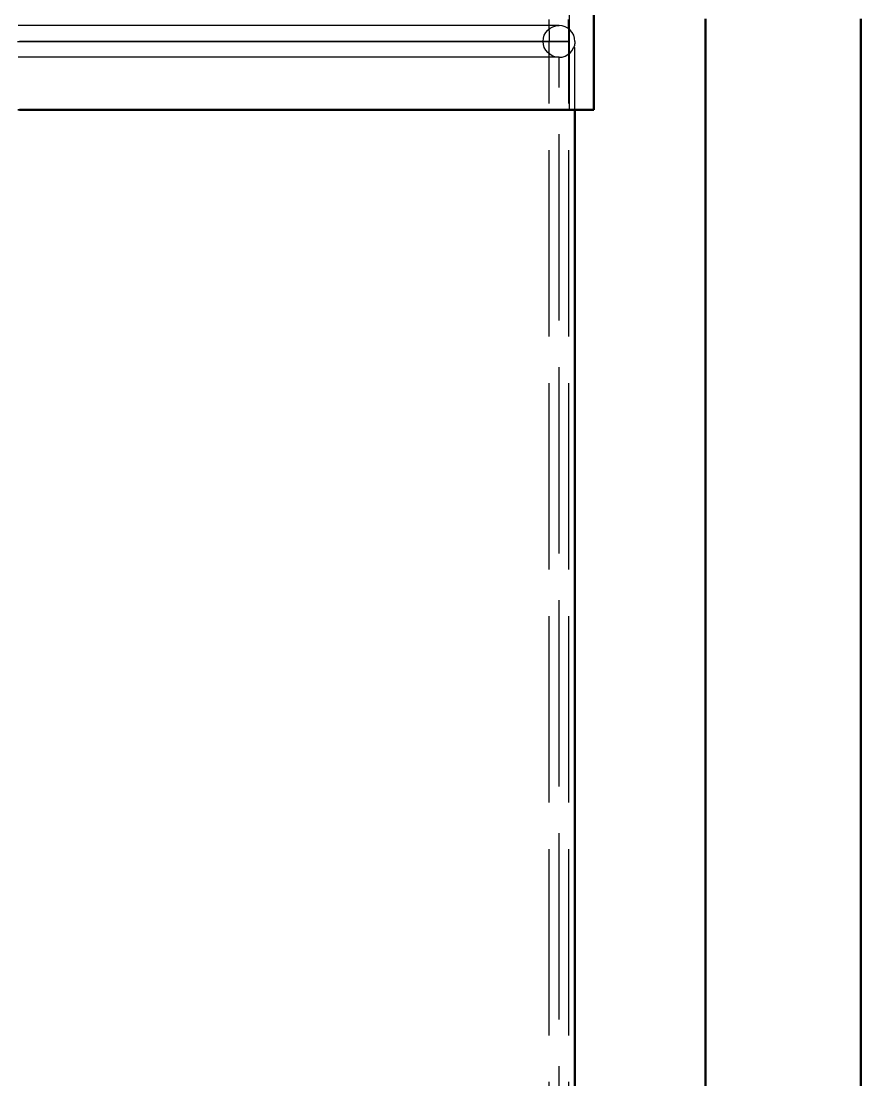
# Model space of a CAD drawing. Header units: millimetres. Extents: x 0 to 594, y 0 to 420.
# Drawn here: x 200.08 to 213.6, y 320.78 to 337.83 of the extents above; entities that cross this region are included whole.
import ezdxf

# ---------------------------------------------------------------- set-up
doc = ezdxf.new("R2010")
doc.units = ezdxf.units.MM
doc.linetypes.add('ISO02-TRAZOS', pattern=[3.75, 3, -0.75])
doc.layers.add('01-VISIBLE', color=7, linetype='CONTINUOUS', lineweight=50)
doc.layers.add('02-OCULTA', color=4, linetype='ISO02-TRAZOS', lineweight=25)

msp = doc.modelspace()

# ---------------------------------------------------------------- linework, layer by layer
at = {"layer": '01-VISIBLE'}
for p, q in [((209.3, 336.4), (209.3, 339.78)), ((208.996, 319.74), (208.996, 336.4)), ((211.1, 300.48), (211.1, 336)), ((213.6, 300.48), (213.6, 336))]:
    msp.add_line(p, q, dxfattribs=at)
for points in [[(211.1, 336), (211.1, 336.05), (211.1, 336.101), (211.1, 336.151), (211.1, 336.201), (211.1, 336.251), (211.1, 336.302), (211.1, 336.352), (211.1, 336.402), (211.1, 336.453), (211.1, 336.503), (211.1, 336.553), (211.1, 336.603), (211.1, 336.654), (211.1, 336.704), (211.1, 336.754), (211.1, 336.805), (211.1, 336.855), (211.1, 336.905), (211.1, 336.955), (211.1, 337.006), (211.1, 337.056), (211.1, 337.106), (211.1, 337.157), (211.1, 337.207), (211.1, 337.257), (211.1, 337.307), (211.1, 337.358), (211.1, 337.408), (211.1, 337.458), (211.1, 337.509), (211.1, 337.559), (211.1, 337.609), (211.1, 337.659), (211.1, 337.71), (211.1, 337.76), (211.1, 337.81), (211.1, 337.861)], [(213.6, 336), (213.6, 336.05), (213.6, 336.101), (213.6, 336.151), (213.6, 336.201), (213.6, 336.251), (213.6, 336.302), (213.6, 336.352), (213.6, 336.402), (213.6, 336.453), (213.6, 336.503), (213.6, 336.553), (213.6, 336.603), (213.6, 336.654), (213.6, 336.704), (213.6, 336.754), (213.6, 336.805), (213.6, 336.855), (213.6, 336.905), (213.6, 336.955), (213.6, 337.006), (213.6, 337.056), (213.6, 337.106), (213.6, 337.157), (213.6, 337.207), (213.6, 337.257), (213.6, 337.307), (213.6, 337.358), (213.6, 337.408), (213.6, 337.458), (213.6, 337.509), (213.6, 337.559), (213.6, 337.609), (213.6, 337.659), (213.6, 337.71), (213.6, 337.76), (213.6, 337.81), (213.6, 337.861)], [(200.05, 336.4), (200.1, 336.4), (200.15, 336.4), (200.2, 336.4), (200.25, 336.4), (200.3, 336.4), (200.35, 336.4), (200.4, 336.4), (200.45, 336.4), (200.5, 336.4), (200.55, 336.4), (200.6, 336.4), (200.65, 336.4), (200.7, 336.4), (200.75, 336.4), (200.8, 336.4), (200.85, 336.4), (200.9, 336.4), (200.95, 336.4), (201, 336.4), (201.05, 336.4), (201.1, 336.4), (201.15, 336.4), (201.2, 336.4), (201.25, 336.4), (201.3, 336.4), (201.35, 336.4), (201.4, 336.4), (201.45, 336.4), (201.5, 336.4), (201.55, 336.4), (201.6, 336.4), (201.65, 336.4), (201.7, 336.4), (201.75, 336.4), (201.8, 336.4), (201.85, 336.4), (201.9, 336.4), (201.95, 336.4), (202, 336.4), (202.05, 336.4), (202.1, 336.4), (202.15, 336.4), (202.2, 336.4), (202.25, 336.4), (202.3, 336.4), (202.35, 336.4), (202.4, 336.4), (202.45, 336.4), (202.5, 336.4), (202.55, 336.4), (202.6, 336.4), (202.65, 336.4), (202.7, 336.4), (202.75, 336.4), (202.8, 336.4), (202.85, 336.4), (202.9, 336.4), (202.95, 336.4), (203, 336.4), (203.05, 336.4), (203.1, 336.4), (203.15, 336.4), (203.2, 336.4), (203.25, 336.4), (203.3, 336.4), (203.35, 336.4), (203.4, 336.4), (203.45, 336.4), (203.5, 336.4), (203.55, 336.4), (203.6, 336.4), (203.65, 336.4), (203.7, 336.4), (203.75, 336.4), (203.8, 336.4), (203.85, 336.4), (203.9, 336.4), (203.95, 336.4), (204, 336.4), (204.05, 336.4), (204.1, 336.4), (204.15, 336.4), (204.2, 336.4), (204.25, 336.4), (204.3, 336.4), (204.35, 336.4), (204.4, 336.4), (204.45, 336.4), (204.5, 336.4), (204.55, 336.4), (204.6, 336.4), (204.65, 336.4), (204.7, 336.4), (204.75, 336.4), (204.8, 336.4), (204.85, 336.4), (204.9, 336.4), (204.95, 336.4), (205, 336.4), (205.05, 336.4), (205.1, 336.4), (205.15, 336.4), (205.2, 336.4), (205.25, 336.4), (205.3, 336.4), (205.35, 336.4), (205.4, 336.4), (205.45, 336.4), (205.5, 336.4), (205.55, 336.4), (205.6, 336.4), (205.65, 336.4), (205.7, 336.4), (205.75, 336.4), (205.8, 336.4), (205.85, 336.4), (205.9, 336.4), (205.95, 336.4), (206, 336.4), (206.05, 336.4), (206.1, 336.4), (206.15, 336.4), (206.2, 336.4), (206.25, 336.4), (206.3, 336.4), (206.35, 336.4), (206.4, 336.4), (206.45, 336.4), (206.5, 336.4), (206.55, 336.4), (206.6, 336.4), (206.65, 336.4), (206.7, 336.4), (206.75, 336.4), (206.8, 336.4), (206.85, 336.4), (206.9, 336.4), (206.95, 336.4), (207, 336.4), (207.05, 336.4), (207.1, 336.4), (207.15, 336.4), (207.2, 336.4), (207.25, 336.4), (207.3, 336.4), (207.35, 336.4), (207.4, 336.4), (207.45, 336.4), (207.5, 336.4), (207.55, 336.4), (207.6, 336.4), (207.65, 336.4), (207.7, 336.4), (207.75, 336.4), (207.8, 336.4), (207.85, 336.4), (207.9, 336.4), (207.95, 336.4), (208, 336.4), (208.05, 336.4), (208.1, 336.4), (208.15, 336.4), (208.2, 336.4), (208.25, 336.4), (208.3, 336.4), (208.35, 336.4), (208.4, 336.4), (208.45, 336.4), (208.5, 336.4), (208.55, 336.4), (208.6, 336.4), (208.65, 336.4), (208.7, 336.4), (208.75, 336.4), (208.8, 336.4), (208.85, 336.4), (208.9, 336.4), (208.95, 336.4), (209, 336.4), (209.05, 336.4), (209.1, 336.4), (209.15, 336.4), (209.2, 336.4), (209.25, 336.4), (209.3, 336.4)]]:
    msp.add_lwpolyline(points, dxfattribs=at)
at = {"layer": '02-OCULTA'}
for p, q in [((208.91, 336.4), (208.91, 340.4)), ((208.58, 284), (208.58, 337.5)), ((208.9, 284), (208.9, 337.5)), ((208.74, 284.256), (208.74, 337.244)), ((208.74, 284.256), (208.74, 337.244)), ((208.996, 337.4), (208.975, 337.4)), ((208.996, 337.4), (208.975, 337.4)), ((208.996, 284.1), (208.996, 337.4)), ((208.996, 336.4), (208.996, 337.4)), ((211.1, 336), (211.1, 300.48)), ((213.6, 336), (213.6, 300.48))]:
    msp.add_line(p, q, dxfattribs=at)
for points in [[(208.74, 337.756), (208.661, 337.756), (208.581, 337.756), (208.502, 337.756), (208.423, 337.756), (208.344, 337.756), (208.265, 337.756), (208.185, 337.756), (208.106, 337.756), (208.027, 337.756), (207.948, 337.756), (207.869, 337.756), (207.789, 337.756), (207.71, 337.756), (207.631, 337.756), (207.552, 337.756), (207.473, 337.756), (207.393, 337.756), (207.314, 337.756), (207.235, 337.756), (207.156, 337.756), (207.077, 337.756), (206.997, 337.756), (206.918, 337.756), (206.839, 337.756), (206.76, 337.756), (206.681, 337.756), (206.601, 337.756), (206.522, 337.756), (206.443, 337.756), (206.364, 337.756), (206.285, 337.756), (206.205, 337.756), (206.126, 337.756), (206.047, 337.756), (205.968, 337.756), (205.889, 337.756), (205.809, 337.756), (205.73, 337.756), (205.651, 337.756), (205.572, 337.756), (205.493, 337.756), (205.413, 337.756), (205.334, 337.756), (205.255, 337.756), (205.176, 337.756), (205.097, 337.756), (205.017, 337.756), (204.938, 337.756), (204.859, 337.756), (204.78, 337.756), (204.701, 337.756), (204.621, 337.756), (204.542, 337.756), (204.463, 337.756), (204.384, 337.756), (204.305, 337.756), (204.225, 337.756), (204.146, 337.756), (204.067, 337.756), (203.988, 337.756), (203.909, 337.756), (203.829, 337.756), (203.75, 337.756), (203.671, 337.756), (203.592, 337.756), (203.513, 337.756), (203.433, 337.756), (203.354, 337.756), (203.275, 337.756), (203.196, 337.756), (203.117, 337.756), (203.037, 337.756), (202.958, 337.756), (202.879, 337.756), (202.8, 337.756), (202.721, 337.756), (202.641, 337.756), (202.562, 337.756), (202.483, 337.756), (202.404, 337.756), (202.325, 337.756), (202.245, 337.756), (202.166, 337.756), (202.087, 337.756), (202.008, 337.756), (201.929, 337.756), (201.849, 337.756), (201.77, 337.756), (201.691, 337.756), (201.612, 337.756), (201.533, 337.756), (201.453, 337.756), (201.374, 337.756), (201.295, 337.756), (201.216, 337.756), (201.137, 337.756), (201.057, 337.756), (200.978, 337.756), (200.899, 337.756), (200.82, 337.756), (200.741, 337.756), (200.661, 337.756), (200.582, 337.756), (200.503, 337.756), (200.424, 337.756), (200.345, 337.756), (200.265, 337.756), (200.186, 337.756), (200.107, 337.756), (200.028, 337.756)], [(208.74, 337.756), (208.69, 337.756), (208.639, 337.756), (208.589, 337.756), (208.539, 337.756), (208.489, 337.756), (208.439, 337.756), (208.389, 337.756), (208.339, 337.756), (208.289, 337.756), (208.238, 337.756), (208.188, 337.756), (208.138, 337.756), (208.088, 337.756), (208.038, 337.756), (207.988, 337.756), (207.938, 337.756), (207.888, 337.756), (207.837, 337.756), (207.787, 337.756), (207.737, 337.756), (207.687, 337.756), (207.637, 337.756), (207.587, 337.756), (207.537, 337.756), (207.487, 337.756), (207.436, 337.756), (207.386, 337.756), (207.336, 337.756), (207.286, 337.756), (207.236, 337.756), (207.186, 337.756), (207.136, 337.756), (207.086, 337.756), (207.035, 337.756), (206.985, 337.756), (206.935, 337.756), (206.885, 337.756), (206.835, 337.756), (206.785, 337.756), (206.735, 337.756), (206.685, 337.756), (206.634, 337.756), (206.584, 337.756), (206.534, 337.756), (206.484, 337.756), (206.434, 337.756), (206.384, 337.756), (206.334, 337.756), (206.284, 337.756), (206.233, 337.756), (206.183, 337.756), (206.133, 337.756), (206.083, 337.756), (206.033, 337.756), (205.983, 337.756), (205.933, 337.756), (205.882, 337.756), (205.832, 337.756), (205.782, 337.756), (205.732, 337.756), (205.682, 337.756), (205.632, 337.756), (205.582, 337.756), (205.532, 337.756), (205.481, 337.756), (205.431, 337.756), (205.381, 337.756), (205.331, 337.756), (205.281, 337.756), (205.231, 337.756), (205.181, 337.756), (205.131, 337.756), (205.08, 337.756), (205.03, 337.756), (204.98, 337.756), (204.93, 337.756), (204.88, 337.756), (204.83, 337.756), (204.78, 337.756), (204.73, 337.756), (204.679, 337.756), (204.629, 337.756), (204.579, 337.756), (204.529, 337.756), (204.479, 337.756), (204.429, 337.756), (204.379, 337.756), (204.329, 337.756), (204.278, 337.756), (204.228, 337.756), (204.178, 337.756), (204.128, 337.756), (204.078, 337.756), (204.028, 337.756), (203.978, 337.756), (203.928, 337.756), (203.877, 337.756), (203.827, 337.756), (203.777, 337.756), (203.727, 337.756), (203.677, 337.756), (203.627, 337.756), (203.577, 337.756), (203.527, 337.756), (203.476, 337.756), (203.426, 337.756), (203.376, 337.756), (203.326, 337.756), (203.276, 337.756), (203.226, 337.756), (203.176, 337.756), (203.126, 337.756), (203.075, 337.756), (203.025, 337.756), (202.975, 337.756), (202.925, 337.756), (202.875, 337.756), (202.825, 337.756), (202.775, 337.756), (202.725, 337.756), (202.674, 337.756), (202.624, 337.756), (202.574, 337.756), (202.524, 337.756), (202.474, 337.756), (202.424, 337.756), (202.374, 337.756), (202.324, 337.756), (202.273, 337.756), (202.223, 337.756), (202.173, 337.756), (202.123, 337.756), (202.073, 337.756), (202.023, 337.756), (201.973, 337.756), (201.922, 337.756), (201.872, 337.756), (201.822, 337.756), (201.772, 337.756), (201.722, 337.756), (201.672, 337.756), (201.622, 337.756), (201.572, 337.756), (201.521, 337.756), (201.471, 337.756), (201.421, 337.756), (201.371, 337.756), (201.321, 337.756), (201.271, 337.756), (201.221, 337.756), (201.171, 337.756), (201.12, 337.756), (201.07, 337.756), (201.02, 337.756), (200.97, 337.756), (200.92, 337.756), (200.87, 337.756), (200.82, 337.756), (200.77, 337.756), (200.719, 337.756), (200.669, 337.756), (200.619, 337.756), (200.569, 337.756), (200.519, 337.756), (200.469, 337.756), (200.419, 337.756), (200.369, 337.756), (200.318, 337.756), (200.268, 337.756), (200.218, 337.756), (200.168, 337.756), (200.118, 337.756), (200.068, 337.756)], [(208.74, 337.244), (208.69, 337.249), (208.642, 337.263), (208.597, 337.287), (208.559, 337.319), (208.527, 337.358), (208.503, 337.402), (208.489, 337.45), (208.484, 337.5), (208.489, 337.55), (208.503, 337.598), (208.527, 337.642), (208.559, 337.681), (208.597, 337.713), (208.642, 337.737), (208.69, 337.751), (208.74, 337.756)], [(208.575, 337.85), (208.576, 337.8), (208.578, 337.75), (208.578, 337.7), (208.579, 337.65), (208.579, 337.6), (208.58, 337.55), (208.58, 337.5)], [(208.996, 337.5), (208.991, 337.55), (208.976, 337.598), (208.953, 337.642), (208.921, 337.681), (208.882, 337.713), (208.838, 337.737), (208.79, 337.751), (208.74, 337.756)], [(208.9, 337.5), (208.9, 337.551), (208.899, 337.601), (208.898, 337.652), (208.897, 337.703), (208.895, 337.753), (208.893, 337.804), (208.891, 337.854)], [(211.1, 336), (211.1, 336.05), (211.1, 336.1), (211.1, 336.15), (211.1, 336.2), (211.1, 336.25), (211.1, 336.3), (211.1, 336.35), (211.1, 336.4), (211.1, 336.45), (211.1, 336.5), (211.1, 336.55), (211.1, 336.6), (211.1, 336.65), (211.1, 336.7), (211.1, 336.75), (211.1, 336.8), (211.1, 336.85), (211.1, 336.9), (211.1, 336.95), (211.1, 337), (211.1, 337.05), (211.1, 337.1), (211.1, 337.15), (211.1, 337.2), (211.1, 337.25), (211.1, 337.3), (211.1, 337.35), (211.1, 337.4), (211.1, 337.45), (211.1, 337.5), (211.1, 337.55), (211.1, 337.6), (211.1, 337.65), (211.1, 337.7), (211.1, 337.75), (211.1, 337.8), (211.1, 337.85)], [(213.6, 336), (213.6, 336.05), (213.6, 336.101), (213.6, 336.151), (213.6, 336.201), (213.6, 336.251), (213.6, 336.302), (213.6, 336.352), (213.6, 336.402), (213.6, 336.453), (213.6, 336.503), (213.6, 336.553), (213.6, 336.603), (213.6, 336.654), (213.6, 336.704), (213.6, 336.754), (213.6, 336.805), (213.6, 336.855), (213.6, 336.905), (213.6, 336.955), (213.6, 337.006), (213.6, 337.056), (213.6, 337.106), (213.6, 337.157), (213.6, 337.207), (213.6, 337.257), (213.6, 337.307), (213.6, 337.358), (213.6, 337.408), (213.6, 337.458), (213.6, 337.509), (213.6, 337.559), (213.6, 337.609), (213.6, 337.659), (213.6, 337.71), (213.6, 337.76), (213.6, 337.81), (213.6, 337.861)], [(200.02, 337.5), (200.1, 337.5), (200.18, 337.5), (200.26, 337.5), (200.34, 337.5), (200.42, 337.5), (200.5, 337.5), (200.58, 337.5), (200.66, 337.5), (200.74, 337.5), (200.82, 337.5), (200.9, 337.5), (200.98, 337.5), (201.06, 337.5), (201.14, 337.5), (201.22, 337.5), (201.3, 337.5), (201.38, 337.5), (201.46, 337.5), (201.54, 337.5), (201.62, 337.5), (201.7, 337.5), (201.78, 337.5), (201.86, 337.5), (201.94, 337.5), (202.02, 337.5), (202.1, 337.5), (202.18, 337.5), (202.26, 337.5), (202.34, 337.5), (202.42, 337.5), (202.5, 337.5), (202.58, 337.5), (202.66, 337.5), (202.74, 337.5), (202.82, 337.5), (202.9, 337.5), (202.98, 337.5), (203.06, 337.5), (203.14, 337.5), (203.22, 337.5), (203.3, 337.5), (203.38, 337.5), (203.46, 337.5), (203.54, 337.5), (203.62, 337.5), (203.7, 337.5), (203.78, 337.5), (203.86, 337.5), (203.94, 337.5), (204.02, 337.5), (204.1, 337.5), (204.18, 337.5), (204.26, 337.5), (204.34, 337.5), (204.42, 337.5), (204.5, 337.5), (204.58, 337.5), (204.66, 337.5), (204.74, 337.5), (204.82, 337.5), (204.9, 337.5), (204.98, 337.5), (205.06, 337.5), (205.14, 337.5), (205.22, 337.5), (205.3, 337.5), (205.38, 337.5), (205.46, 337.5), (205.54, 337.5), (205.62, 337.5), (205.7, 337.5), (205.78, 337.5), (205.86, 337.5), (205.94, 337.5), (206.02, 337.5), (206.1, 337.5), (206.18, 337.5), (206.26, 337.5), (206.34, 337.5), (206.42, 337.5), (206.5, 337.5), (206.58, 337.5), (206.66, 337.5), (206.74, 337.5), (206.82, 337.5), (206.9, 337.5), (206.98, 337.5), (207.06, 337.5), (207.14, 337.5), (207.22, 337.5), (207.3, 337.5), (207.38, 337.5), (207.46, 337.5), (207.54, 337.5), (207.62, 337.5), (207.7, 337.5), (207.78, 337.5), (207.86, 337.5), (207.94, 337.5), (208.02, 337.5), (208.1, 337.5), (208.18, 337.5), (208.26, 337.5), (208.34, 337.5), (208.42, 337.5), (208.5, 337.5), (208.58, 337.5), (208.66, 337.5), (208.74, 337.5), (208.82, 337.5), (208.9, 337.5)], [(200.02, 337.5), (200.1, 337.5), (200.18, 337.5), (200.26, 337.5), (200.34, 337.5), (200.42, 337.5), (200.5, 337.5), (200.58, 337.5), (200.66, 337.5), (200.74, 337.5), (200.82, 337.5), (200.9, 337.5), (200.98, 337.5), (201.06, 337.5), (201.14, 337.5), (201.22, 337.5), (201.3, 337.5), (201.38, 337.5), (201.46, 337.5), (201.54, 337.5), (201.62, 337.5), (201.7, 337.5), (201.78, 337.5), (201.86, 337.5), (201.94, 337.5), (202.02, 337.5), (202.1, 337.5), (202.18, 337.5), (202.26, 337.5), (202.34, 337.5), (202.42, 337.5), (202.5, 337.5), (202.58, 337.5), (202.66, 337.5), (202.74, 337.5), (202.82, 337.5), (202.9, 337.5), (202.98, 337.5), (203.06, 337.5), (203.14, 337.5), (203.22, 337.5), (203.3, 337.5), (203.38, 337.5), (203.46, 337.5), (203.54, 337.5), (203.62, 337.5), (203.7, 337.5), (203.78, 337.5), (203.86, 337.5), (203.94, 337.5), (204.02, 337.5), (204.1, 337.5), (204.18, 337.5), (204.26, 337.5), (204.34, 337.5), (204.42, 337.5), (204.5, 337.5), (204.58, 337.5), (204.66, 337.5), (204.74, 337.5), (204.82, 337.5), (204.9, 337.5), (204.98, 337.5), (205.06, 337.5), (205.14, 337.5), (205.22, 337.5), (205.3, 337.5), (205.38, 337.5), (205.46, 337.5), (205.54, 337.5), (205.62, 337.5), (205.7, 337.5), (205.78, 337.5), (205.86, 337.5), (205.94, 337.5), (206.02, 337.5), (206.1, 337.5), (206.18, 337.5), (206.26, 337.5), (206.34, 337.5), (206.42, 337.5), (206.5, 337.5), (206.58, 337.5), (206.66, 337.5), (206.74, 337.5), (206.82, 337.5), (206.9, 337.5), (206.98, 337.5), (207.06, 337.5), (207.14, 337.5), (207.22, 337.5), (207.3, 337.5), (207.38, 337.5), (207.46, 337.5), (207.54, 337.5), (207.62, 337.5), (207.7, 337.5), (207.78, 337.5), (207.86, 337.5), (207.94, 337.5), (208.02, 337.5), (208.1, 337.5), (208.18, 337.5), (208.26, 337.5), (208.34, 337.5), (208.42, 337.5), (208.5, 337.5), (208.58, 337.5), (208.66, 337.5), (208.74, 337.5), (208.82, 337.5), (208.9, 337.5)], [(200.034, 337.5), (200.113, 337.5), (200.191, 337.5), (200.269, 337.5), (200.348, 337.5), (200.426, 337.5), (200.505, 337.5), (200.583, 337.5), (200.661, 337.5), (200.74, 337.5), (200.818, 337.5), (200.897, 337.5), (200.975, 337.5), (201.053, 337.5), (201.132, 337.5), (201.21, 337.5), (201.289, 337.5), (201.367, 337.5), (201.445, 337.5), (201.524, 337.5), (201.602, 337.5), (201.681, 337.5), (201.759, 337.5), (201.837, 337.5), (201.916, 337.5), (201.994, 337.5), (202.073, 337.5), (202.151, 337.5), (202.229, 337.5), (202.308, 337.5), (202.386, 337.5), (202.465, 337.5), (202.543, 337.5), (202.621, 337.5), (202.7, 337.5), (202.778, 337.5), (202.857, 337.5), (202.935, 337.5), (203.013, 337.5), (203.092, 337.5), (203.17, 337.5), (203.249, 337.5), (203.327, 337.5), (203.405, 337.5), (203.484, 337.5), (203.562, 337.5), (203.641, 337.5), (203.719, 337.5), (203.797, 337.5), (203.876, 337.5), (203.954, 337.5), (204.033, 337.5), (204.111, 337.5), (204.189, 337.5), (204.268, 337.5), (204.346, 337.5), (204.425, 337.5), (204.503, 337.5), (204.581, 337.5), (204.66, 337.5), (204.738, 337.5), (204.817, 337.5), (204.895, 337.5), (204.973, 337.5), (205.052, 337.5), (205.13, 337.5), (205.209, 337.5), (205.287, 337.5), (205.365, 337.5), (205.444, 337.5), (205.522, 337.5), (205.601, 337.5), (205.679, 337.5), (205.757, 337.5), (205.836, 337.5), (205.914, 337.5), (205.993, 337.5), (206.071, 337.5), (206.149, 337.5), (206.228, 337.5), (206.306, 337.5), (206.385, 337.5), (206.463, 337.5), (206.541, 337.5), (206.62, 337.5), (206.698, 337.5), (206.777, 337.5), (206.855, 337.5), (206.933, 337.5), (207.012, 337.5), (207.09, 337.5), (207.169, 337.5), (207.247, 337.5), (207.325, 337.5), (207.404, 337.5), (207.482, 337.5), (207.561, 337.5), (207.639, 337.5), (207.717, 337.5), (207.796, 337.5), (207.874, 337.5), (207.953, 337.5), (208.031, 337.5), (208.109, 337.5), (208.188, 337.5), (208.266, 337.5), (208.345, 337.5), (208.423, 337.5), (208.501, 337.5), (208.58, 337.5)], [(200.034, 337.5), (200.113, 337.5), (200.191, 337.5), (200.269, 337.5), (200.348, 337.5), (200.426, 337.5), (200.505, 337.5), (200.583, 337.5), (200.661, 337.5), (200.74, 337.5), (200.818, 337.5), (200.897, 337.5), (200.975, 337.5), (201.053, 337.5), (201.132, 337.5), (201.21, 337.5), (201.289, 337.5), (201.367, 337.5), (201.445, 337.5), (201.524, 337.5), (201.602, 337.5), (201.681, 337.5), (201.759, 337.5), (201.837, 337.5), (201.916, 337.5), (201.994, 337.5), (202.073, 337.5), (202.151, 337.5), (202.229, 337.5), (202.308, 337.5), (202.386, 337.5), (202.465, 337.5), (202.543, 337.5), (202.621, 337.5), (202.7, 337.5), (202.778, 337.5), (202.857, 337.5), (202.935, 337.5), (203.013, 337.5), (203.092, 337.5), (203.17, 337.5), (203.249, 337.5), (203.327, 337.5), (203.405, 337.5), (203.484, 337.5), (203.562, 337.5), (203.641, 337.5), (203.719, 337.5), (203.797, 337.5), (203.876, 337.5), (203.954, 337.5), (204.033, 337.5), (204.111, 337.5), (204.189, 337.5), (204.268, 337.5), (204.346, 337.5), (204.425, 337.5), (204.503, 337.5), (204.581, 337.5), (204.66, 337.5), (204.738, 337.5), (204.817, 337.5), (204.895, 337.5), (204.973, 337.5), (205.052, 337.5), (205.13, 337.5), (205.209, 337.5), (205.287, 337.5), (205.365, 337.5), (205.444, 337.5), (205.522, 337.5), (205.601, 337.5), (205.679, 337.5), (205.757, 337.5), (205.836, 337.5), (205.914, 337.5), (205.993, 337.5), (206.071, 337.5), (206.149, 337.5), (206.228, 337.5), (206.306, 337.5), (206.385, 337.5), (206.463, 337.5), (206.541, 337.5), (206.62, 337.5), (206.698, 337.5), (206.777, 337.5), (206.855, 337.5), (206.933, 337.5), (207.012, 337.5), (207.09, 337.5), (207.169, 337.5), (207.247, 337.5), (207.325, 337.5), (207.404, 337.5), (207.482, 337.5), (207.561, 337.5), (207.639, 337.5), (207.717, 337.5), (207.796, 337.5), (207.874, 337.5), (207.953, 337.5), (208.031, 337.5), (208.109, 337.5), (208.188, 337.5), (208.266, 337.5), (208.345, 337.5), (208.423, 337.5), (208.501, 337.5), (208.58, 337.5)], [(208.9, 337.5), (208.85, 337.5), (208.8, 337.5), (208.75, 337.5), (208.7, 337.5), (208.65, 337.5), (208.6, 337.5), (208.55, 337.5), (208.5, 337.5), (208.45, 337.5), (208.4, 337.5), (208.35, 337.5), (208.3, 337.5), (208.25, 337.5), (208.2, 337.5), (208.15, 337.5), (208.1, 337.5), (208.05, 337.5), (208, 337.5), (207.95, 337.5), (207.9, 337.5), (207.85, 337.5), (207.8, 337.5), (207.75, 337.5), (207.7, 337.5), (207.65, 337.5), (207.6, 337.5), (207.55, 337.5), (207.5, 337.5), (207.45, 337.5), (207.4, 337.5), (207.35, 337.5), (207.3, 337.5), (207.25, 337.5), (207.2, 337.5), (207.15, 337.5), (207.1, 337.5), (207.05, 337.5), (207, 337.5), (206.95, 337.5), (206.9, 337.5), (206.85, 337.5), (206.8, 337.5), (206.75, 337.5), (206.7, 337.5), (206.65, 337.5), (206.6, 337.5), (206.55, 337.5), (206.5, 337.5), (206.45, 337.5), (206.4, 337.5), (206.35, 337.5), (206.3, 337.5), (206.25, 337.5), (206.2, 337.5), (206.15, 337.5), (206.1, 337.5), (206.05, 337.5), (206, 337.5), (205.95, 337.5), (205.9, 337.5), (205.85, 337.5), (205.8, 337.5), (205.75, 337.5), (205.7, 337.5), (205.65, 337.5), (205.6, 337.5), (205.55, 337.5), (205.5, 337.5), (205.45, 337.5), (205.4, 337.5), (205.35, 337.5), (205.3, 337.5), (205.25, 337.5), (205.2, 337.5), (205.15, 337.5), (205.1, 337.5), (205.05, 337.5), (205, 337.5), (204.95, 337.5), (204.9, 337.5), (204.85, 337.5), (204.8, 337.5), (204.75, 337.5), (204.7, 337.5), (204.65, 337.5), (204.6, 337.5), (204.55, 337.5), (204.5, 337.5), (204.45, 337.5), (204.4, 337.5), (204.35, 337.5), (204.3, 337.5), (204.25, 337.5), (204.2, 337.5), (204.15, 337.5), (204.1, 337.5), (204.05, 337.5), (204, 337.5), (203.95, 337.5), (203.9, 337.5), (203.85, 337.5), (203.8, 337.5), (203.75, 337.5), (203.7, 337.5), (203.65, 337.5), (203.6, 337.5), (203.55, 337.5), (203.5, 337.5), (203.45, 337.5), (203.4, 337.5), (203.35, 337.5), (203.3, 337.5), (203.25, 337.5), (203.2, 337.5), (203.15, 337.5), (203.1, 337.5), (203.05, 337.5), (203, 337.5), (202.95, 337.5), (202.9, 337.5), (202.85, 337.5), (202.8, 337.5), (202.75, 337.5), (202.7, 337.5), (202.65, 337.5), (202.6, 337.5), (202.55, 337.5), (202.5, 337.5), (202.45, 337.5), (202.4, 337.5), (202.35, 337.5), (202.3, 337.5), (202.25, 337.5), (202.2, 337.5), (202.15, 337.5), (202.1, 337.5), (202.05, 337.5), (202, 337.5), (201.95, 337.5), (201.9, 337.5), (201.85, 337.5), (201.8, 337.5), (201.75, 337.5), (201.7, 337.5), (201.65, 337.5), (201.6, 337.5), (201.55, 337.5), (201.5, 337.5), (201.45, 337.5), (201.4, 337.5), (201.35, 337.5), (201.3, 337.5), (201.25, 337.5), (201.2, 337.5), (201.15, 337.5), (201.1, 337.5), (201.05, 337.5), (201, 337.5), (200.95, 337.5), (200.9, 337.5), (200.85, 337.5), (200.8, 337.5), (200.75, 337.5), (200.7, 337.5), (200.65, 337.5), (200.6, 337.5), (200.55, 337.5), (200.5, 337.5), (200.45, 337.5), (200.4, 337.5), (200.35, 337.5), (200.3, 337.5), (200.25, 337.5), (200.2, 337.5), (200.15, 337.5), (200.1, 337.5), (200.05, 337.5)], [(208.9, 337.5), (208.85, 337.5), (208.8, 337.5), (208.75, 337.5), (208.7, 337.5), (208.65, 337.5), (208.6, 337.5), (208.55, 337.5), (208.5, 337.5), (208.45, 337.5), (208.4, 337.5), (208.35, 337.5), (208.3, 337.5), (208.25, 337.5), (208.2, 337.5), (208.15, 337.5), (208.1, 337.5), (208.05, 337.5), (208, 337.5), (207.95, 337.5), (207.9, 337.5), (207.85, 337.5), (207.8, 337.5), (207.75, 337.5), (207.7, 337.5), (207.65, 337.5), (207.6, 337.5), (207.55, 337.5), (207.5, 337.5), (207.45, 337.5), (207.4, 337.5), (207.35, 337.5), (207.3, 337.5), (207.25, 337.5), (207.2, 337.5), (207.15, 337.5), (207.1, 337.5), (207.05, 337.5), (207, 337.5), (206.95, 337.5), (206.9, 337.5), (206.85, 337.5), (206.8, 337.5), (206.75, 337.5), (206.7, 337.5), (206.65, 337.5), (206.6, 337.5), (206.55, 337.5), (206.5, 337.5), (206.45, 337.5), (206.4, 337.5), (206.35, 337.5), (206.3, 337.5), (206.25, 337.5), (206.2, 337.5), (206.15, 337.5), (206.1, 337.5), (206.05, 337.5), (206, 337.5), (205.95, 337.5), (205.9, 337.5), (205.85, 337.5), (205.8, 337.5), (205.75, 337.5), (205.7, 337.5), (205.65, 337.5), (205.6, 337.5), (205.55, 337.5), (205.5, 337.5), (205.45, 337.5), (205.4, 337.5), (205.35, 337.5), (205.3, 337.5), (205.25, 337.5), (205.2, 337.5), (205.15, 337.5), (205.1, 337.5), (205.05, 337.5), (205, 337.5), (204.95, 337.5), (204.9, 337.5), (204.85, 337.5), (204.8, 337.5), (204.75, 337.5), (204.7, 337.5), (204.65, 337.5), (204.6, 337.5), (204.55, 337.5), (204.5, 337.5), (204.45, 337.5), (204.4, 337.5), (204.35, 337.5), (204.3, 337.5), (204.25, 337.5), (204.2, 337.5), (204.15, 337.5), (204.1, 337.5), (204.05, 337.5), (204, 337.5), (203.95, 337.5), (203.9, 337.5), (203.85, 337.5), (203.8, 337.5), (203.75, 337.5), (203.7, 337.5), (203.65, 337.5), (203.6, 337.5), (203.55, 337.5), (203.5, 337.5), (203.45, 337.5), (203.4, 337.5), (203.35, 337.5), (203.3, 337.5), (203.25, 337.5), (203.2, 337.5), (203.15, 337.5), (203.1, 337.5), (203.05, 337.5), (203, 337.5), (202.95, 337.5), (202.9, 337.5), (202.85, 337.5), (202.8, 337.5), (202.75, 337.5), (202.7, 337.5), (202.65, 337.5), (202.6, 337.5), (202.55, 337.5), (202.5, 337.5), (202.45, 337.5), (202.4, 337.5), (202.35, 337.5), (202.3, 337.5), (202.25, 337.5), (202.2, 337.5), (202.15, 337.5), (202.1, 337.5), (202.05, 337.5), (202, 337.5), (201.95, 337.5), (201.9, 337.5), (201.85, 337.5), (201.8, 337.5), (201.75, 337.5), (201.7, 337.5), (201.65, 337.5), (201.6, 337.5), (201.55, 337.5), (201.5, 337.5), (201.45, 337.5), (201.4, 337.5), (201.35, 337.5), (201.3, 337.5), (201.25, 337.5), (201.2, 337.5), (201.15, 337.5), (201.1, 337.5), (201.05, 337.5), (201, 337.5), (200.95, 337.5), (200.9, 337.5), (200.85, 337.5), (200.8, 337.5), (200.75, 337.5), (200.7, 337.5), (200.65, 337.5), (200.6, 337.5), (200.55, 337.5), (200.5, 337.5), (200.45, 337.5), (200.4, 337.5), (200.35, 337.5), (200.3, 337.5), (200.25, 337.5), (200.2, 337.5), (200.15, 337.5), (200.1, 337.5), (200.05, 337.5)], [(208.58, 337.5), (208.53, 337.5), (208.48, 337.5), (208.429, 337.5), (208.379, 337.5), (208.329, 337.5), (208.279, 337.5), (208.229, 337.5), (208.179, 337.5), (208.129, 337.5), (208.079, 337.5), (208.029, 337.5), (207.979, 337.5), (207.928, 337.5), (207.878, 337.5), (207.828, 337.5), (207.778, 337.5), (207.728, 337.5), (207.678, 337.5), (207.628, 337.5), (207.578, 337.5), (207.528, 337.5), (207.478, 337.5), (207.428, 337.5), (207.377, 337.5), (207.327, 337.5), (207.277, 337.5), (207.227, 337.5), (207.177, 337.5), (207.127, 337.5), (207.077, 337.5), (207.027, 337.5), (206.977, 337.5), (206.927, 337.5), (206.876, 337.5), (206.826, 337.5), (206.776, 337.5), (206.726, 337.5), (206.676, 337.5), (206.626, 337.5), (206.576, 337.5), (206.526, 337.5), (206.476, 337.5), (206.426, 337.5), (206.375, 337.5), (206.325, 337.5), (206.275, 337.5), (206.225, 337.5), (206.175, 337.5), (206.125, 337.5), (206.075, 337.5), (206.025, 337.5), (205.975, 337.5), (205.925, 337.5), (205.875, 337.5), (205.824, 337.5), (205.774, 337.5), (205.724, 337.5), (205.674, 337.5), (205.624, 337.5), (205.574, 337.5), (205.524, 337.5), (205.474, 337.5), (205.424, 337.5), (205.374, 337.5), (205.323, 337.5), (205.273, 337.5), (205.223, 337.5), (205.173, 337.5), (205.123, 337.5), (205.073, 337.5), (205.023, 337.5), (204.973, 337.5), (204.923, 337.5), (204.873, 337.5), (204.823, 337.5), (204.772, 337.5), (204.722, 337.5), (204.672, 337.5), (204.622, 337.5), (204.572, 337.5), (204.522, 337.5), (204.472, 337.5), (204.422, 337.5), (204.372, 337.5), (204.322, 337.5), (204.271, 337.5), (204.221, 337.5), (204.171, 337.5), (204.121, 337.5), (204.071, 337.5), (204.021, 337.5), (203.971, 337.5), (203.921, 337.5), (203.871, 337.5), (203.821, 337.5), (203.771, 337.5), (203.72, 337.5), (203.67, 337.5), (203.62, 337.5), (203.57, 337.5), (203.52, 337.5), (203.47, 337.5), (203.42, 337.5), (203.37, 337.5), (203.32, 337.5), (203.27, 337.5), (203.219, 337.5), (203.169, 337.5), (203.119, 337.5), (203.069, 337.5), (203.019, 337.5), (202.969, 337.5), (202.919, 337.5), (202.869, 337.5), (202.819, 337.5), (202.769, 337.5), (202.718, 337.5), (202.668, 337.5), (202.618, 337.5), (202.568, 337.5), (202.518, 337.5), (202.468, 337.5), (202.418, 337.5), (202.368, 337.5), (202.318, 337.5), (202.268, 337.5), (202.218, 337.5), (202.167, 337.5), (202.117, 337.5), (202.067, 337.5), (202.017, 337.5), (201.967, 337.5), (201.917, 337.5), (201.867, 337.5), (201.817, 337.5), (201.767, 337.5), (201.717, 337.5), (201.666, 337.5), (201.616, 337.5), (201.566, 337.5), (201.516, 337.5), (201.466, 337.5), (201.416, 337.5), (201.366, 337.5), (201.316, 337.5), (201.266, 337.5), (201.216, 337.5), (201.166, 337.5), (201.115, 337.5), (201.065, 337.5), (201.015, 337.5), (200.965, 337.5), (200.915, 337.5), (200.865, 337.5), (200.815, 337.5), (200.765, 337.5), (200.715, 337.5), (200.665, 337.5), (200.614, 337.5), (200.564, 337.5), (200.514, 337.5), (200.464, 337.5), (200.414, 337.5), (200.364, 337.5), (200.314, 337.5), (200.264, 337.5), (200.214, 337.5), (200.164, 337.5), (200.114, 337.5), (200.063, 337.5)], [(208.58, 337.5), (208.53, 337.5), (208.48, 337.5), (208.429, 337.5), (208.379, 337.5), (208.329, 337.5), (208.279, 337.5), (208.229, 337.5), (208.179, 337.5), (208.129, 337.5), (208.079, 337.5), (208.029, 337.5), (207.979, 337.5), (207.928, 337.5), (207.878, 337.5), (207.828, 337.5), (207.778, 337.5), (207.728, 337.5), (207.678, 337.5), (207.628, 337.5), (207.578, 337.5), (207.528, 337.5), (207.478, 337.5), (207.428, 337.5), (207.377, 337.5), (207.327, 337.5), (207.277, 337.5), (207.227, 337.5), (207.177, 337.5), (207.127, 337.5), (207.077, 337.5), (207.027, 337.5), (206.977, 337.5), (206.927, 337.5), (206.876, 337.5), (206.826, 337.5), (206.776, 337.5), (206.726, 337.5), (206.676, 337.5), (206.626, 337.5), (206.576, 337.5), (206.526, 337.5), (206.476, 337.5), (206.426, 337.5), (206.375, 337.5), (206.325, 337.5), (206.275, 337.5), (206.225, 337.5), (206.175, 337.5), (206.125, 337.5), (206.075, 337.5), (206.025, 337.5), (205.975, 337.5), (205.925, 337.5), (205.875, 337.5), (205.824, 337.5), (205.774, 337.5), (205.724, 337.5), (205.674, 337.5), (205.624, 337.5), (205.574, 337.5), (205.524, 337.5), (205.474, 337.5), (205.424, 337.5), (205.374, 337.5), (205.323, 337.5), (205.273, 337.5), (205.223, 337.5), (205.173, 337.5), (205.123, 337.5), (205.073, 337.5), (205.023, 337.5), (204.973, 337.5), (204.923, 337.5), (204.873, 337.5), (204.823, 337.5), (204.772, 337.5), (204.722, 337.5), (204.672, 337.5), (204.622, 337.5), (204.572, 337.5), (204.522, 337.5), (204.472, 337.5), (204.422, 337.5), (204.372, 337.5), (204.322, 337.5), (204.271, 337.5), (204.221, 337.5), (204.171, 337.5), (204.121, 337.5), (204.071, 337.5), (204.021, 337.5), (203.971, 337.5), (203.921, 337.5), (203.871, 337.5), (203.821, 337.5), (203.771, 337.5), (203.72, 337.5), (203.67, 337.5), (203.62, 337.5), (203.57, 337.5), (203.52, 337.5), (203.47, 337.5), (203.42, 337.5), (203.37, 337.5), (203.32, 337.5), (203.27, 337.5), (203.219, 337.5), (203.169, 337.5), (203.119, 337.5), (203.069, 337.5), (203.019, 337.5), (202.969, 337.5), (202.919, 337.5), (202.869, 337.5), (202.819, 337.5), (202.769, 337.5), (202.718, 337.5), (202.668, 337.5), (202.618, 337.5), (202.568, 337.5), (202.518, 337.5), (202.468, 337.5), (202.418, 337.5), (202.368, 337.5), (202.318, 337.5), (202.268, 337.5), (202.218, 337.5), (202.167, 337.5), (202.117, 337.5), (202.067, 337.5), (202.017, 337.5), (201.967, 337.5), (201.917, 337.5), (201.867, 337.5), (201.817, 337.5), (201.767, 337.5), (201.717, 337.5), (201.666, 337.5), (201.616, 337.5), (201.566, 337.5), (201.516, 337.5), (201.466, 337.5), (201.416, 337.5), (201.366, 337.5), (201.316, 337.5), (201.266, 337.5), (201.216, 337.5), (201.166, 337.5), (201.115, 337.5), (201.065, 337.5), (201.015, 337.5), (200.965, 337.5), (200.915, 337.5), (200.865, 337.5), (200.815, 337.5), (200.765, 337.5), (200.715, 337.5), (200.665, 337.5), (200.614, 337.5), (200.564, 337.5), (200.514, 337.5), (200.464, 337.5), (200.414, 337.5), (200.364, 337.5), (200.314, 337.5), (200.264, 337.5), (200.214, 337.5), (200.164, 337.5), (200.114, 337.5), (200.063, 337.5)], [(208.996, 337.5), (208.995, 337.483), (208.993, 337.466), (208.991, 337.449), (208.987, 337.432), (208.982, 337.416), (208.975, 337.4)], [(208.74, 337.244), (208.661, 337.244), (208.581, 337.244), (208.502, 337.244), (208.423, 337.244), (208.344, 337.244), (208.265, 337.244), (208.185, 337.244), (208.106, 337.244), (208.027, 337.244), (207.948, 337.244), (207.869, 337.244), (207.789, 337.244), (207.71, 337.244), (207.631, 337.244), (207.552, 337.244), (207.473, 337.244), (207.393, 337.244), (207.314, 337.244), (207.235, 337.244), (207.156, 337.244), (207.077, 337.244), (206.997, 337.244), (206.918, 337.244), (206.839, 337.244), (206.76, 337.244), (206.681, 337.244), (206.601, 337.244), (206.522, 337.244), (206.443, 337.244), (206.364, 337.244), (206.285, 337.244), (206.205, 337.244), (206.126, 337.244), (206.047, 337.244), (205.968, 337.244), (205.889, 337.244), (205.809, 337.244), (205.73, 337.244), (205.651, 337.244), (205.572, 337.244), (205.493, 337.244), (205.413, 337.244), (205.334, 337.244), (205.255, 337.244), (205.176, 337.244), (205.097, 337.244), (205.017, 337.244), (204.938, 337.244), (204.859, 337.244), (204.78, 337.244), (204.701, 337.244), (204.621, 337.244), (204.542, 337.244), (204.463, 337.244), (204.384, 337.244), (204.305, 337.244), (204.225, 337.244), (204.146, 337.244), (204.067, 337.244), (203.988, 337.244), (203.909, 337.244), (203.829, 337.244), (203.75, 337.244), (203.671, 337.244), (203.592, 337.244), (203.513, 337.244), (203.433, 337.244), (203.354, 337.244), (203.275, 337.244), (203.196, 337.244), (203.117, 337.244), (203.037, 337.244), (202.958, 337.244), (202.879, 337.244), (202.8, 337.244), (202.721, 337.244), (202.641, 337.244), (202.562, 337.244), (202.483, 337.244), (202.404, 337.244), (202.325, 337.244), (202.245, 337.244), (202.166, 337.244), (202.087, 337.244), (202.008, 337.244), (201.929, 337.244), (201.849, 337.244), (201.77, 337.244), (201.691, 337.244), (201.612, 337.244), (201.533, 337.244), (201.453, 337.244), (201.374, 337.244), (201.295, 337.244), (201.216, 337.244), (201.137, 337.244), (201.057, 337.244), (200.978, 337.244), (200.899, 337.244), (200.82, 337.244), (200.741, 337.244), (200.661, 337.244), (200.582, 337.244), (200.503, 337.244), (200.424, 337.244), (200.345, 337.244), (200.265, 337.244), (200.186, 337.244), (200.107, 337.244), (200.028, 337.244)], [(208.74, 337.244), (208.69, 337.244), (208.639, 337.244), (208.589, 337.244), (208.539, 337.244), (208.489, 337.244), (208.439, 337.244), (208.389, 337.244), (208.339, 337.244), (208.289, 337.244), (208.238, 337.244), (208.188, 337.244), (208.138, 337.244), (208.088, 337.244), (208.038, 337.244), (207.988, 337.244), (207.938, 337.244), (207.888, 337.244), (207.837, 337.244), (207.787, 337.244), (207.737, 337.244), (207.687, 337.244), (207.637, 337.244), (207.587, 337.244), (207.537, 337.244), (207.487, 337.244), (207.436, 337.244), (207.386, 337.244), (207.336, 337.244), (207.286, 337.244), (207.236, 337.244), (207.186, 337.244), (207.136, 337.244), (207.086, 337.244), (207.035, 337.244), (206.985, 337.244), (206.935, 337.244), (206.885, 337.244), (206.835, 337.244), (206.785, 337.244), (206.735, 337.244), (206.685, 337.244), (206.634, 337.244), (206.584, 337.244), (206.534, 337.244), (206.484, 337.244), (206.434, 337.244), (206.384, 337.244), (206.334, 337.244), (206.284, 337.244), (206.233, 337.244), (206.183, 337.244), (206.133, 337.244), (206.083, 337.244), (206.033, 337.244), (205.983, 337.244), (205.933, 337.244), (205.882, 337.244), (205.832, 337.244), (205.782, 337.244), (205.732, 337.244), (205.682, 337.244), (205.632, 337.244), (205.582, 337.244), (205.532, 337.244), (205.481, 337.244), (205.431, 337.244), (205.381, 337.244), (205.331, 337.244), (205.281, 337.244), (205.231, 337.244), (205.181, 337.244), (205.131, 337.244), (205.08, 337.244), (205.03, 337.244), (204.98, 337.244), (204.93, 337.244), (204.88, 337.244), (204.83, 337.244), (204.78, 337.244), (204.73, 337.244), (204.679, 337.244), (204.629, 337.244), (204.579, 337.244), (204.529, 337.244), (204.479, 337.244), (204.429, 337.244), (204.379, 337.244), (204.329, 337.244), (204.278, 337.244), (204.228, 337.244), (204.178, 337.244), (204.128, 337.244), (204.078, 337.244), (204.028, 337.244), (203.978, 337.244), (203.928, 337.244), (203.877, 337.244), (203.827, 337.244), (203.777, 337.244), (203.727, 337.244), (203.677, 337.244), (203.627, 337.244), (203.577, 337.244), (203.527, 337.244), (203.476, 337.244), (203.426, 337.244), (203.376, 337.244), (203.326, 337.244), (203.276, 337.244), (203.226, 337.244), (203.176, 337.244), (203.126, 337.244), (203.075, 337.244), (203.025, 337.244), (202.975, 337.244), (202.925, 337.244), (202.875, 337.244), (202.825, 337.244), (202.775, 337.244), (202.725, 337.244), (202.674, 337.244), (202.624, 337.244), (202.574, 337.244), (202.524, 337.244), (202.474, 337.244), (202.424, 337.244), (202.374, 337.244), (202.324, 337.244), (202.273, 337.244), (202.223, 337.244), (202.173, 337.244), (202.123, 337.244), (202.073, 337.244), (202.023, 337.244), (201.973, 337.244), (201.922, 337.244), (201.872, 337.244), (201.822, 337.244), (201.772, 337.244), (201.722, 337.244), (201.672, 337.244), (201.622, 337.244), (201.572, 337.244), (201.521, 337.244), (201.471, 337.244), (201.421, 337.244), (201.371, 337.244), (201.321, 337.244), (201.271, 337.244), (201.221, 337.244), (201.171, 337.244), (201.12, 337.244), (201.07, 337.244), (201.02, 337.244), (200.97, 337.244), (200.92, 337.244), (200.87, 337.244), (200.82, 337.244), (200.77, 337.244), (200.719, 337.244), (200.669, 337.244), (200.619, 337.244), (200.569, 337.244), (200.519, 337.244), (200.469, 337.244), (200.419, 337.244), (200.369, 337.244), (200.318, 337.244), (200.268, 337.244), (200.218, 337.244), (200.168, 337.244), (200.118, 337.244), (200.068, 337.244)], [(208.74, 337.244), (208.789, 337.249), (208.837, 337.263), (208.881, 337.287), (208.919, 337.318), (208.951, 337.356), (208.975, 337.4)], [(208.74, 337.244), (208.789, 337.249), (208.837, 337.263), (208.881, 337.287), (208.919, 337.318), (208.951, 337.356), (208.975, 337.4)], [(208.74, 337.244), (208.74, 337.244), (208.74, 337.244), (208.74, 337.244), (208.74, 337.244), (208.74, 337.244), (208.74, 337.244)], [(208.975, 337.4), (208.975, 337.4), (208.975, 337.4), (208.975, 337.4), (208.975, 337.4), (208.975, 337.4), (208.975, 337.4)], [(208.975, 337.4), (208.975, 337.4), (208.975, 337.4), (208.975, 337.4), (208.975, 337.4), (208.975, 337.4), (208.975, 337.4)], [(200.027, 336.4), (200.084, 336.4), (200.14, 336.4), (200.196, 336.4), (200.252, 336.4), (200.308, 336.4), (200.365, 336.4), (200.421, 336.4), (200.477, 336.4), (200.533, 336.4), (200.59, 336.4), (200.646, 336.4), (200.702, 336.4), (200.758, 336.4), (200.814, 336.4), (200.871, 336.4), (200.927, 336.4), (200.983, 336.4), (201.039, 336.4), (201.095, 336.4), (201.152, 336.4), (201.208, 336.4), (201.264, 336.4), (201.32, 336.4), (201.377, 336.4), (201.433, 336.4), (201.489, 336.4), (201.545, 336.4), (201.601, 336.4), (201.658, 336.4), (201.714, 336.4), (201.77, 336.4), (201.826, 336.4), (201.883, 336.4), (201.939, 336.4), (201.995, 336.4), (202.051, 336.4), (202.107, 336.4), (202.164, 336.4), (202.22, 336.4), (202.276, 336.4), (202.332, 336.4), (202.388, 336.4), (202.445, 336.4), (202.501, 336.4), (202.557, 336.4), (202.613, 336.4), (202.67, 336.4), (202.726, 336.4), (202.782, 336.4), (202.838, 336.4), (202.894, 336.4), (202.951, 336.4), (203.007, 336.4), (203.063, 336.4), (203.119, 336.4), (203.176, 336.4), (203.232, 336.4), (203.288, 336.4), (203.344, 336.4), (203.4, 336.4), (203.457, 336.4), (203.513, 336.4), (203.569, 336.4), (203.625, 336.4), (203.681, 336.4), (203.738, 336.4), (203.794, 336.4), (203.85, 336.4), (203.906, 336.4), (203.963, 336.4), (204.019, 336.4), (204.075, 336.4), (204.131, 336.4), (204.187, 336.4), (204.244, 336.4), (204.3, 336.4), (204.356, 336.4), (204.412, 336.4), (204.469, 336.4), (204.525, 336.4), (204.581, 336.4), (204.637, 336.4), (204.693, 336.4), (204.75, 336.4), (204.806, 336.4), (204.862, 336.4), (204.918, 336.4), (204.974, 336.4), (205.031, 336.4), (205.087, 336.4), (205.143, 336.4), (205.199, 336.4), (205.256, 336.4), (205.312, 336.4), (205.368, 336.4), (205.424, 336.4), (205.48, 336.4), (205.537, 336.4), (205.593, 336.4), (205.649, 336.4), (205.705, 336.4), (205.762, 336.4), (205.818, 336.4), (205.874, 336.4), (205.93, 336.4), (205.986, 336.4), (206.043, 336.4), (206.099, 336.4), (206.155, 336.4), (206.211, 336.4), (206.267, 336.4), (206.324, 336.4), (206.38, 336.4), (206.436, 336.4), (206.492, 336.4), (206.549, 336.4), (206.605, 336.4), (206.661, 336.4), (206.717, 336.4), (206.773, 336.4), (206.83, 336.4), (206.886, 336.4), (206.942, 336.4), (206.998, 336.4), (207.055, 336.4), (207.111, 336.4), (207.167, 336.4), (207.223, 336.4), (207.279, 336.4), (207.336, 336.4), (207.392, 336.4), (207.448, 336.4), (207.504, 336.4), (207.56, 336.4), (207.617, 336.4), (207.673, 336.4), (207.729, 336.4), (207.785, 336.4), (207.842, 336.4), (207.898, 336.4), (207.954, 336.4), (208.01, 336.4), (208.066, 336.4), (208.123, 336.4), (208.179, 336.4), (208.235, 336.4), (208.291, 336.4), (208.348, 336.4), (208.404, 336.4), (208.46, 336.4), (208.516, 336.4), (208.572, 336.4), (208.629, 336.4), (208.685, 336.4), (208.741, 336.4), (208.797, 336.4), (208.853, 336.4), (208.91, 336.4)], [(208.91, 336.4), (208.853, 336.4), (208.797, 336.4), (208.741, 336.4), (208.685, 336.4), (208.629, 336.4), (208.572, 336.4), (208.516, 336.4), (208.46, 336.4), (208.404, 336.4), (208.348, 336.4), (208.291, 336.4), (208.235, 336.4), (208.179, 336.4), (208.123, 336.4), (208.066, 336.4), (208.01, 336.4), (207.954, 336.4), (207.898, 336.4), (207.842, 336.4), (207.785, 336.4), (207.729, 336.4), (207.673, 336.4), (207.617, 336.4), (207.56, 336.4), (207.504, 336.4), (207.448, 336.4), (207.392, 336.4), (207.336, 336.4), (207.279, 336.4), (207.223, 336.4), (207.167, 336.4), (207.111, 336.4), (207.055, 336.4), (206.998, 336.4), (206.942, 336.4), (206.886, 336.4), (206.83, 336.4), (206.773, 336.4), (206.717, 336.4), (206.661, 336.4), (206.605, 336.4), (206.549, 336.4), (206.492, 336.4), (206.436, 336.4), (206.38, 336.4), (206.324, 336.4), (206.267, 336.4), (206.211, 336.4), (206.155, 336.4), (206.099, 336.4), (206.043, 336.4), (205.986, 336.4), (205.93, 336.4), (205.874, 336.4), (205.818, 336.4), (205.762, 336.4), (205.705, 336.4), (205.649, 336.4), (205.593, 336.4), (205.537, 336.4), (205.48, 336.4), (205.424, 336.4), (205.368, 336.4), (205.312, 336.4), (205.256, 336.4), (205.199, 336.4), (205.143, 336.4), (205.087, 336.4), (205.031, 336.4), (204.974, 336.4), (204.918, 336.4), (204.862, 336.4), (204.806, 336.4), (204.75, 336.4), (204.693, 336.4), (204.637, 336.4), (204.581, 336.4), (204.525, 336.4), (204.469, 336.4), (204.412, 336.4), (204.356, 336.4), (204.3, 336.4), (204.244, 336.4), (204.187, 336.4), (204.131, 336.4), (204.075, 336.4), (204.019, 336.4), (203.963, 336.4), (203.906, 336.4), (203.85, 336.4), (203.794, 336.4), (203.738, 336.4), (203.681, 336.4), (203.625, 336.4), (203.569, 336.4), (203.513, 336.4), (203.457, 336.4), (203.4, 336.4), (203.344, 336.4), (203.288, 336.4), (203.232, 336.4), (203.176, 336.4), (203.119, 336.4), (203.063, 336.4), (203.007, 336.4), (202.951, 336.4), (202.894, 336.4), (202.838, 336.4), (202.782, 336.4), (202.726, 336.4), (202.67, 336.4), (202.613, 336.4), (202.557, 336.4), (202.501, 336.4), (202.445, 336.4), (202.388, 336.4), (202.332, 336.4), (202.276, 336.4), (202.22, 336.4), (202.164, 336.4), (202.107, 336.4), (202.051, 336.4), (201.995, 336.4), (201.939, 336.4), (201.883, 336.4), (201.826, 336.4), (201.77, 336.4), (201.714, 336.4), (201.658, 336.4), (201.601, 336.4), (201.545, 336.4), (201.489, 336.4), (201.433, 336.4), (201.377, 336.4), (201.32, 336.4), (201.264, 336.4), (201.208, 336.4), (201.152, 336.4), (201.095, 336.4), (201.039, 336.4), (200.983, 336.4), (200.927, 336.4), (200.871, 336.4), (200.814, 336.4), (200.758, 336.4), (200.702, 336.4), (200.646, 336.4), (200.59, 336.4), (200.533, 336.4), (200.477, 336.4), (200.421, 336.4), (200.365, 336.4), (200.308, 336.4), (200.252, 336.4), (200.196, 336.4), (200.14, 336.4), (200.084, 336.4), (200.027, 336.4)], [(209.3, 336.4), (209.243, 336.4), (209.185, 336.4), (209.128, 336.4), (209.071, 336.4), (209.014, 336.4), (208.957, 336.4), (208.899, 336.4), (208.842, 336.4), (208.785, 336.4), (208.728, 336.4), (208.671, 336.4), (208.613, 336.4), (208.556, 336.4), (208.499, 336.4), (208.442, 336.4), (208.385, 336.4), (208.327, 336.4), (208.27, 336.4), (208.213, 336.4), (208.156, 336.4), (208.099, 336.4), (208.041, 336.4), (207.984, 336.4), (207.927, 336.4), (207.87, 336.4), (207.813, 336.4), (207.756, 336.4), (207.698, 336.4), (207.641, 336.4), (207.584, 336.4), (207.527, 336.4), (207.47, 336.4), (207.412, 336.4), (207.355, 336.4), (207.298, 336.4), (207.241, 336.4), (207.184, 336.4), (207.126, 336.4), (207.069, 336.4), (207.012, 336.4), (206.955, 336.4), (206.898, 336.4), (206.84, 336.4), (206.783, 336.4), (206.726, 336.4), (206.669, 336.4), (206.612, 336.4), (206.554, 336.4), (206.497, 336.4), (206.44, 336.4), (206.383, 336.4), (206.326, 336.4), (206.269, 336.4), (206.211, 336.4), (206.154, 336.4), (206.097, 336.4), (206.04, 336.4), (205.983, 336.4), (205.925, 336.4), (205.868, 336.4), (205.811, 336.4), (205.754, 336.4), (205.697, 336.4), (205.639, 336.4), (205.582, 336.4), (205.525, 336.4), (205.468, 336.4), (205.411, 336.4), (205.353, 336.4), (205.296, 336.4), (205.239, 336.4), (205.182, 336.4), (205.125, 336.4), (205.067, 336.4), (205.01, 336.4), (204.953, 336.4), (204.896, 336.4), (204.839, 336.4), (204.781, 336.4), (204.724, 336.4), (204.667, 336.4), (204.61, 336.4), (204.553, 336.4), (204.496, 336.4), (204.438, 336.4), (204.381, 336.4), (204.324, 336.4), (204.267, 336.4), (204.21, 336.4), (204.152, 336.4), (204.095, 336.4), (204.038, 336.4), (203.981, 336.4), (203.924, 336.4), (203.866, 336.4), (203.809, 336.4), (203.752, 336.4), (203.695, 336.4), (203.638, 336.4), (203.58, 336.4), (203.523, 336.4), (203.466, 336.4), (203.409, 336.4), (203.352, 336.4), (203.294, 336.4), (203.237, 336.4), (203.18, 336.4), (203.123, 336.4), (203.066, 336.4), (203.009, 336.4), (202.951, 336.4), (202.894, 336.4), (202.837, 336.4), (202.78, 336.4), (202.723, 336.4), (202.665, 336.4), (202.608, 336.4), (202.551, 336.4), (202.494, 336.4), (202.437, 336.4), (202.379, 336.4), (202.322, 336.4), (202.265, 336.4), (202.208, 336.4), (202.151, 336.4), (202.093, 336.4), (202.036, 336.4), (201.979, 336.4), (201.922, 336.4), (201.865, 336.4), (201.807, 336.4), (201.75, 336.4), (201.693, 336.4), (201.636, 336.4), (201.579, 336.4), (201.522, 336.4), (201.464, 336.4), (201.407, 336.4), (201.35, 336.4), (201.293, 336.4), (201.236, 336.4), (201.178, 336.4), (201.121, 336.4), (201.064, 336.4), (201.007, 336.4), (200.95, 336.4), (200.892, 336.4), (200.835, 336.4), (200.778, 336.4), (200.721, 336.4), (200.664, 336.4), (200.606, 336.4), (200.549, 336.4), (200.492, 336.4), (200.435, 336.4), (200.378, 336.4), (200.32, 336.4), (200.263, 336.4), (200.206, 336.4), (200.149, 336.4), (200.092, 336.4), (200.035, 336.4)]]:
    msp.add_lwpolyline(points, dxfattribs=at)

doc.saveas('drawing.dxf')
